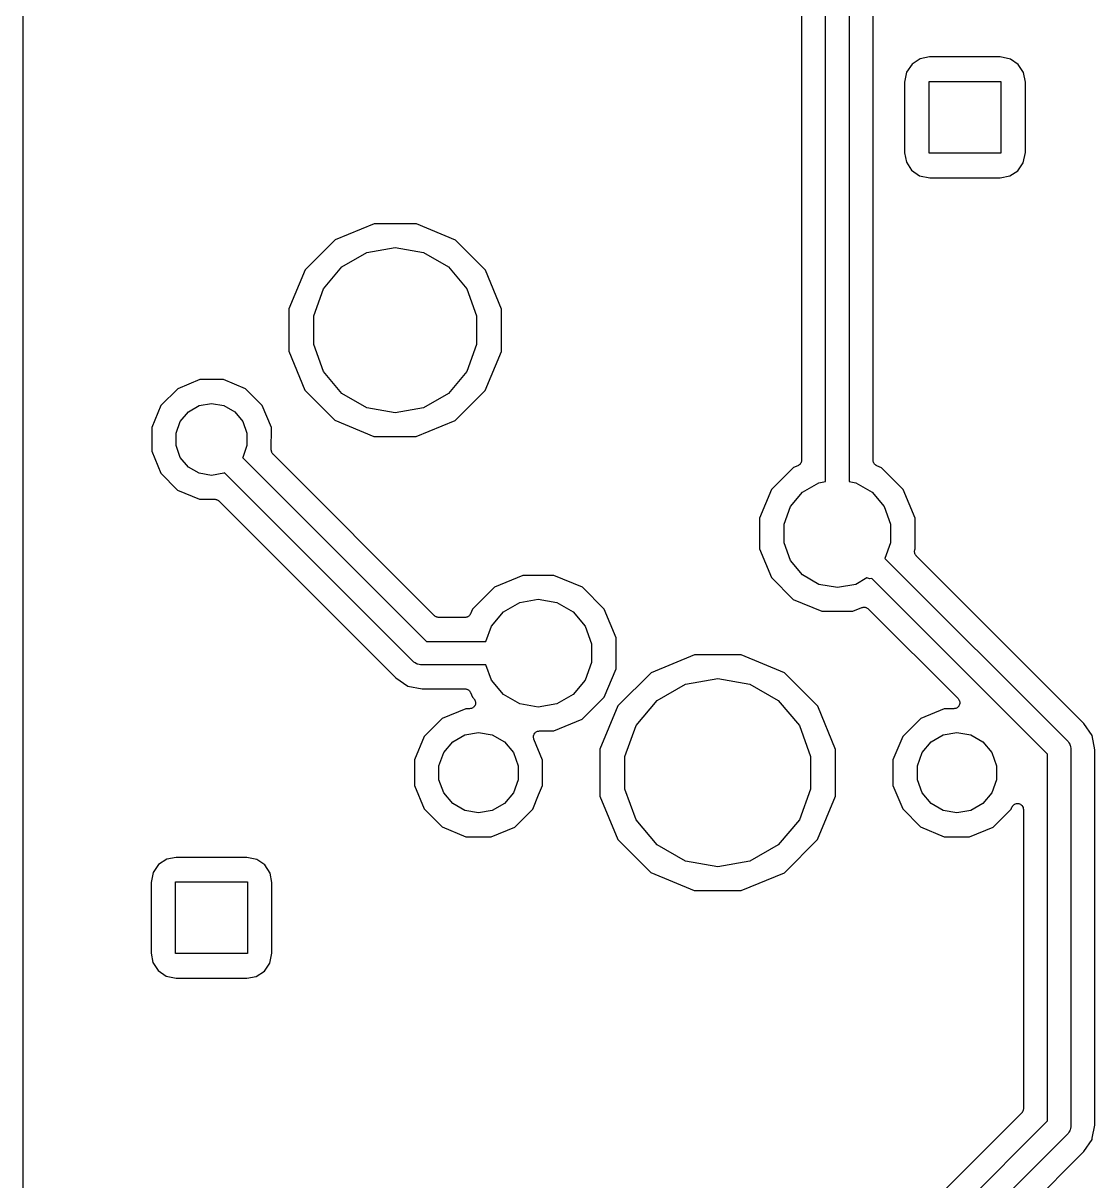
# Model space of a CAD drawing. Extents: x 30 to 169, y -146 to -30.
# Drawn here: x 30 to 52.76, y -87.67 to -63.08 of the extents above; entities that cross this region are included whole.
import ezdxf

# ---------------------------------------------------------------- set-up
doc = ezdxf.new("R2010")
doc.units = 0
doc.header["$MEASUREMENT"] = 0
doc.layers.add('BLACK', color=7, linetype='CONTINUOUS')

msp = doc.modelspace()

# ---------------------------------------------------------------- linework, layer by layer
at = {"layer": 'Black'}
for p, q in [((47.04, -72.79), (47.04, -58.3936)), ((47.54, -58.29), (47.54, -72.79)), ((48.048, -64.318), (48.048, -58.3025)), ((30, -70.0723), (30, -60.2943)), ((46.532, -60.6837), (46.532, -72.3619)), ((49.0505, -63.8351), (48.8769, -63.9468)), ((49.2498, -63.7976), (49.0505, -63.8351)), ((50.7493, -63.7976), (49.2498, -63.7976)), ((50.9635, -63.8409), (50.7493, -63.7976)), ((51.1332, -63.9569), (50.9635, -63.8409)), ((48.7609, -64.1165), (48.7176, -64.3307)), ((48.8769, -63.9468), (48.7609, -64.1165)), ((51.2449, -64.1305), (51.1332, -63.9569)), ((51.2824, -64.3298), (51.2449, -64.1305)), ((48.048, -72.1967), (48.048, -64.318)), ((48.7176, -64.3307), (48.7176, -65.8302)), ((49.238, -65.842), (49.238, -64.318)), ((49.238, -64.318), (50.762, -64.318)), ((50.762, -64.318), (50.762, -65.842)), ((51.2824, -65.8293), (51.2824, -64.3298)), ((48.7176, -65.8302), (48.7551, -66.0295)), ((50.762, -65.842), (49.238, -65.842)), ((51.2391, -66.0435), (51.2824, -65.8293)), ((48.7551, -66.0295), (48.8668, -66.2031)), ((51.1231, -66.2132), (51.2391, -66.0435)), ((48.8668, -66.2031), (49.0365, -66.3191)), ((49.0365, -66.3191), (49.2507, -66.3624)), ((49.2507, -66.3624), (50.7502, -66.3624)), ((50.7502, -66.3624), (50.9495, -66.3249)), ((50.9495, -66.3249), (51.1231, -66.2132)), ((37.4528, -67.3416), (36.6226, -67.6846)), ((38.3511, -67.3424), (37.4528, -67.3416)), ((39.1807, -67.6869), (38.3511, -67.3424)), ((36.6226, -67.6846), (35.9869, -68.3193)), ((37.2992, -67.9493), (37.9, -67.8433)), ((37.9, -67.8433), (38.5008, -67.9493)), ((39.8154, -68.3226), (39.1807, -67.6869)), ((36.7708, -68.2543), (37.2992, -67.9493)), ((38.5008, -67.9493), (39.0292, -68.2543)), ((35.9869, -68.3193), (35.6424, -69.1489)), ((36.3787, -68.7217), (36.7708, -68.2543)), ((39.0292, -68.2543), (39.4213, -68.7217)), ((40.1584, -69.1528), (39.8154, -68.3226)), ((36.17, -69.295), (36.3787, -68.7217)), ((39.4213, -68.7217), (39.63, -69.295)), ((35.6424, -69.1489), (35.6416, -70.0472)), ((36.17, -69.905), (36.17, -69.295)), ((39.63, -69.295), (39.63, -69.905)), ((40.1576, -70.0511), (40.1584, -69.1528)), ((30, -72.1967), (30, -70.0723)), ((35.6416, -70.0472), (35.9846, -70.8774)), ((36.3787, -70.4783), (36.17, -69.905)), ((39.63, -69.905), (39.4213, -70.4783)), ((39.8131, -70.8807), (40.1576, -70.0511)), ((36.7708, -70.9457), (36.3787, -70.4783)), ((39.4213, -70.4783), (39.0292, -70.9457)), ((33.7485, -70.6498), (33.2815, -70.8427)), ((34.2537, -70.6502), (33.7485, -70.6498)), ((34.7203, -70.844), (34.2537, -70.6502)), ((33.2815, -70.8427), (32.924, -71.1997)), ((35.0773, -71.2015), (34.7203, -70.844)), ((35.9846, -70.8774), (36.6193, -71.5131)), ((37.2992, -71.2507), (36.7708, -70.9457)), ((39.0292, -70.9457), (38.5008, -71.2507)), ((39.1774, -71.5154), (39.8131, -70.8807)), ((32.924, -71.1997), (32.7302, -71.6663)), ((33.5083, -71.334), (33.7384, -71.2012)), ((33.7384, -71.2012), (34, -71.1551)), ((34, -71.1551), (34.2616, -71.2012)), ((34.2616, -71.2012), (34.4917, -71.334)), ((35.2702, -71.6685), (35.0773, -71.2015)), ((37.9, -71.3567), (37.2992, -71.2507)), ((38.5008, -71.2507), (37.9, -71.3567)), ((33.2467, -71.7872), (33.3376, -71.5375)), ((33.3376, -71.5375), (33.5083, -71.334)), ((34.4917, -71.334), (34.6624, -71.5375)), ((34.6624, -71.5375), (34.7533, -71.7872)), ((36.6193, -71.5131), (37.4489, -71.8576)), ((38.3472, -71.8584), (39.1774, -71.5154)), ((32.7302, -71.6663), (32.7298, -72.1715)), ((33.2467, -72.0528), (33.2467, -71.7872)), ((34.7533, -71.7872), (34.7533, -72.0528)), ((35.2698, -72.1451), (35.2702, -71.6685)), ((37.4489, -71.8576), (38.3472, -71.8584)), ((30, -81.318), (30, -72.1967)), ((32.7298, -72.1715), (32.9227, -72.6385)), ((33.3376, -72.3025), (33.2467, -72.0528)), ((34.7533, -72.0528), (34.6624, -72.3025)), ((35.2708, -72.1507), (35.2698, -72.1451)), ((35.2703, -72.1563), (35.2708, -72.1507)), ((35.2746, -72.1723), (35.2703, -72.1563)), ((35.2774, -72.1886), (35.2746, -72.1723)), ((35.2802, -72.1934), (35.2774, -72.1886)), ((35.2817, -72.1989), (35.2802, -72.1934)), ((35.2912, -72.2124), (35.2817, -72.1989)), ((35.2994, -72.2268), (35.2912, -72.2124)), ((35.3038, -72.2304), (35.2994, -72.2268)), ((35.307, -72.235), (35.3038, -72.2304)), ((38.7368, -75.6648), (35.307, -72.235)), ((48.048, -72.3623), (48.048, -72.1967)), ((33.5083, -72.506), (33.3376, -72.3025)), ((33.7384, -72.6388), (33.5083, -72.506)), ((34.6624, -72.3025), (34.6595, -72.3059)), ((34.6595, -72.3059), (38.5636, -76.21)), ((46.356, -72.5195), (45.8912, -72.9836)), ((46.4535, -72.4793), (46.356, -72.5195)), ((46.4606, -72.4747), (46.4535, -72.4793)), ((46.4685, -72.4719), (46.4606, -72.4747)), ((46.4791, -72.463), (46.4685, -72.4719)), ((46.4907, -72.4556), (46.4791, -72.463)), ((46.4958, -72.4489), (46.4907, -72.4556)), ((46.5023, -72.4435), (46.4958, -72.4489)), ((46.5092, -72.4316), (46.5023, -72.4435)), ((46.5176, -72.4206), (46.5092, -72.4316)), ((46.5201, -72.4126), (46.5176, -72.4206)), ((46.5243, -72.4053), (46.5201, -72.4126)), ((46.5267, -72.3917), (46.5243, -72.4053)), ((46.5309, -72.3786), (46.5267, -72.3917)), ((46.532, -72.3619), (46.5305, -72.3702)), ((46.5305, -72.3702), (46.5309, -72.3786)), ((48.0494, -72.3705), (48.048, -72.3623)), ((48.0491, -72.3788), (48.0494, -72.3705)), ((48.0532, -72.392), (48.0491, -72.3788)), ((48.0557, -72.4057), (48.0532, -72.392)), ((48.0598, -72.4129), (48.0557, -72.4057)), ((48.0623, -72.4208), (48.0598, -72.4129)), ((48.0708, -72.4319), (48.0623, -72.4208)), ((48.0777, -72.4439), (48.0708, -72.4319)), ((48.0841, -72.4493), (48.0777, -72.4439)), ((48.0891, -72.4559), (48.0841, -72.4493)), ((48.1008, -72.4633), (48.0891, -72.4559)), ((48.1115, -72.4723), (48.1008, -72.4633)), ((48.1193, -72.4751), (48.1115, -72.4723)), ((48.1263, -72.4796), (48.1193, -72.4751)), ((48.2264, -72.5212), (48.1263, -72.4796)), ((48.6905, -72.986), (48.2264, -72.5212)), ((32.9227, -72.6385), (33.2797, -72.996)), ((34, -72.6849), (33.7384, -72.6388)), ((34.2616, -72.6388), (34, -72.6849)), ((34.2766, -72.6301), (34.2616, -72.6388)), ((38.2832, -76.6368), (34.2766, -72.6301)), ((33.2797, -72.996), (33.7463, -73.1898)), ((45.8912, -72.9836), (45.6393, -73.5902)), ((46.5525, -73.0411), (46.8976, -72.8418)), ((46.8976, -72.8418), (47.04, -72.8167)), ((47.04, -72.8167), (47.04, -72.79)), ((47.54, -72.79), (47.54, -72.8167)), ((47.54, -72.8167), (47.6824, -72.8418)), ((47.6824, -72.8418), (48.0275, -73.0411)), ((48.9413, -73.593), (48.6905, -72.986)), ((33.7463, -73.1898), (34.0656, -73.1901)), ((34.0656, -73.1901), (34.071, -73.191)), ((34.071, -73.191), (34.0765, -73.1905)), ((34.0765, -73.1905), (34.0926, -73.1949)), ((34.0926, -73.1949), (34.109, -73.1978)), ((34.109, -73.1978), (34.1138, -73.2005)), ((34.1138, -73.2005), (34.1191, -73.202)), ((34.1191, -73.202), (34.1328, -73.2115)), ((34.1328, -73.2115), (34.1472, -73.2198)), ((34.1472, -73.2198), (34.1507, -73.2241)), ((34.1507, -73.2241), (34.1553, -73.2273)), ((34.1553, -73.2273), (37.9152, -76.9871)), ((46.2964, -73.3463), (46.5525, -73.0411)), ((48.0275, -73.0411), (48.2836, -73.3463)), ((46.1601, -73.7208), (46.2964, -73.3463)), ((48.2836, -73.3463), (48.4199, -73.7208)), ((45.6393, -73.5902), (45.6387, -74.247)), ((46.1601, -74.1192), (46.1601, -73.7208)), ((48.4199, -73.7208), (48.4199, -74.1192)), ((48.9407, -74.2498), (48.9413, -73.593)), ((45.6387, -74.247), (45.8895, -74.854)), ((46.2964, -74.4937), (46.1601, -74.1192)), ((48.4199, -74.1192), (48.3006, -74.4471)), ((48.9366, -74.2636), (48.9384, -74.2554)), ((48.9384, -74.2554), (48.9407, -74.2498)), ((46.5525, -74.7989), (46.2964, -74.4937)), ((48.3006, -74.4471), (52.1768, -78.3232)), ((48.9288, -74.2985), (48.9318, -74.285)), ((48.9299, -74.3068), (48.9288, -74.2985)), ((48.9292, -74.3152), (48.9299, -74.3068)), ((48.9327, -74.3285), (48.9292, -74.3152)), ((48.9318, -74.285), (48.933, -74.2712)), ((48.9345, -74.3422), (48.9327, -74.3285)), ((48.933, -74.2712), (48.9366, -74.2636)), ((48.9384, -74.3497), (48.9345, -74.3422)), ((48.9406, -74.3578), (48.9384, -74.3497)), ((48.9485, -74.3691), (48.9406, -74.3578)), ((48.9549, -74.3813), (48.9485, -74.3691)), ((48.9611, -74.387), (48.9549, -74.3813)), ((48.9659, -74.3939), (48.9611, -74.387)), ((52.5271, -77.9552), (48.9659, -74.3939)), ((40.613, -74.8087), (40.006, -75.0595)), ((41.2698, -74.8093), (40.613, -74.8087)), ((41.8764, -75.0612), (41.2698, -74.8093)), ((45.8895, -74.854), (46.3536, -75.3188)), ((46.8976, -74.9982), (46.5525, -74.7989)), ((47.9171, -74.8627), (47.6824, -74.9982)), ((47.9782, -74.879), (47.9171, -74.8627)), ((48.0217, -74.8752), (47.9782, -74.879)), ((51.75, -78.6036), (48.0217, -74.8752)), ((40.006, -75.0595), (39.5412, -75.5236)), ((42.3405, -75.526), (41.8764, -75.0612)), ((47.29, -75.0674), (46.8976, -74.9982)), ((47.6824, -74.9982), (47.29, -75.0674)), ((40.2025, -75.5811), (40.5476, -75.3818)), ((40.5476, -75.3818), (40.94, -75.3126)), ((40.94, -75.3126), (41.3324, -75.3818)), ((41.3324, -75.3818), (41.6775, -75.5811)), ((46.3536, -75.3188), (46.9602, -75.5707)), ((47.8173, -75.4901), (47.8248, -75.4866)), ((47.8248, -75.4866), (47.8387, -75.4854)), ((47.8387, -75.4854), (47.8522, -75.4824)), ((47.8522, -75.4824), (47.8605, -75.4835)), ((47.8605, -75.4835), (47.8687, -75.4827)), ((47.8687, -75.4827), (47.8822, -75.4863)), ((47.8822, -75.4863), (47.896, -75.4882)), ((38.7414, -75.668), (38.7368, -75.6648)), ((38.7449, -75.6723), (38.7414, -75.668)), ((38.7593, -75.6806), (38.7449, -75.6723)), ((38.7729, -75.6901), (38.7593, -75.6806)), ((38.7783, -75.6915), (38.7729, -75.6901)), ((38.7831, -75.6943), (38.7783, -75.6915)), ((38.7995, -75.6972), (38.7831, -75.6943)), ((38.8155, -75.7015), (38.7995, -75.6972)), ((38.8211, -75.701), (38.8155, -75.7015)), ((38.8266, -75.702), (38.8211, -75.701)), ((39.3823, -75.702), (38.8266, -75.702)), ((39.3905, -75.7006), (39.3823, -75.702)), ((39.3988, -75.7009), (39.3905, -75.7006)), ((39.412, -75.6968), (39.3988, -75.7009)), ((39.4257, -75.6943), (39.412, -75.6968)), ((39.4329, -75.6902), (39.4257, -75.6943)), ((39.4408, -75.6877), (39.4329, -75.6902)), ((39.4519, -75.6792), (39.4408, -75.6877)), ((39.4639, -75.6723), (39.4519, -75.6792)), ((39.4693, -75.6659), (39.4639, -75.6723)), ((39.4759, -75.6609), (39.4693, -75.6659)), ((39.4833, -75.6492), (39.4759, -75.6609)), ((39.4923, -75.6385), (39.4833, -75.6492)), ((39.4951, -75.6307), (39.4923, -75.6385)), ((39.4996, -75.6237), (39.4951, -75.6307)), ((39.5412, -75.5236), (39.4996, -75.6237)), ((39.9464, -75.8863), (40.2025, -75.5811)), ((41.6775, -75.5811), (41.9336, -75.8863)), ((42.5913, -76.133), (42.3405, -75.526)), ((46.9602, -75.5707), (47.617, -75.5713)), ((47.617, -75.5713), (47.8092, -75.4919)), ((47.8092, -75.4919), (47.8173, -75.4901)), ((47.896, -75.4882), (47.9033, -75.492)), ((47.9033, -75.492), (47.9113, -75.4941)), ((47.9113, -75.4941), (47.9227, -75.5021)), ((47.9227, -75.5021), (47.9351, -75.5086)), ((47.9351, -75.5086), (47.9407, -75.5147)), ((47.9407, -75.5147), (47.9475, -75.5194)), ((47.9475, -75.5194), (49.8523, -77.4242)), ((39.8285, -76.21), (39.9464, -75.8863)), ((41.9336, -75.8863), (42.0699, -76.2608)), ((38.5636, -76.21), (39.8285, -76.21)), ((42.5907, -76.7898), (42.5913, -76.133)), ((42.0699, -76.2608), (42.0699, -76.6592)), ((38.2922, -76.6431), (38.2832, -76.6368)), ((38.2993, -76.6515), (38.2922, -76.6431)), ((38.3276, -76.6678), (38.2993, -76.6515)), ((38.3543, -76.6866), (38.3276, -76.6678)), ((38.365, -76.6894), (38.3543, -76.6866)), ((38.3745, -76.6949), (38.365, -76.6894)), ((38.4067, -76.7006), (38.3745, -76.6949)), ((38.4382, -76.709), (38.4067, -76.7006)), ((38.4492, -76.7081), (38.4382, -76.709)), ((38.46, -76.71), (38.4492, -76.7081)), ((39.8285, -76.71), (38.46, -76.71)), ((39.9464, -77.0337), (39.8285, -76.71)), ((42.0699, -76.6592), (41.9336, -77.0337)), ((44.2545, -76.4977), (43.3346, -76.8778)), ((45.2498, -76.4985), (44.2545, -76.4977)), ((46.1691, -76.8802), (45.2498, -76.4985)), ((42.3388, -77.3964), (42.5907, -76.7898)), ((43.3346, -76.8778), (42.6302, -77.5809)), ((46.8722, -77.5846), (46.1691, -76.8802)), ((37.9152, -76.9871), (38.1709, -77.158)), ((38.1709, -77.158), (38.4725, -77.218)), ((40.2025, -77.3389), (39.9464, -77.0337)), ((41.9336, -77.0337), (41.6775, -77.3389)), ((43.4634, -77.4667), (44.0654, -77.1192)), ((44.0654, -77.1192), (44.75, -76.9985)), ((44.75, -76.9985), (45.4346, -77.1192)), ((45.4346, -77.1192), (46.0365, -77.4667)), ((38.4725, -77.218), (39.3819, -77.218)), ((39.3819, -77.218), (39.3902, -77.2195)), ((39.3902, -77.2195), (39.3986, -77.2191)), ((39.3986, -77.2191), (39.4117, -77.2233)), ((39.4117, -77.2233), (39.4253, -77.2257)), ((39.4253, -77.2257), (39.4326, -77.2299)), ((39.4326, -77.2299), (39.4406, -77.2324)), ((39.4406, -77.2324), (39.4516, -77.2408)), ((39.4516, -77.2408), (39.4635, -77.2477)), ((39.4635, -77.2477), (39.4689, -77.2542)), ((39.4689, -77.2542), (39.4756, -77.2593)), ((39.4756, -77.2593), (39.483, -77.2709)), ((39.483, -77.2709), (39.4919, -77.2815)), ((39.4919, -77.2815), (39.4947, -77.2894)), ((39.4947, -77.2894), (39.4993, -77.2965)), ((39.4993, -77.2965), (39.5395, -77.394)), ((39.5395, -77.394), (39.5697, -77.4242)), ((39.5697, -77.4242), (39.5792, -77.4378)), ((39.5792, -77.4378), (39.5899, -77.4505)), ((39.5899, -77.4505), (39.5918, -77.4558)), ((40.5476, -77.5382), (40.2025, -77.3389)), ((41.6775, -77.3389), (41.3324, -77.5382)), ((41.874, -77.8605), (42.3388, -77.3964)), ((49.8523, -77.4242), (49.8618, -77.4379)), ((49.8618, -77.4379), (49.8725, -77.4506)), ((49.8725, -77.4506), (49.8744, -77.4558)), ((39.4009, -77.6409), (38.9013, -77.8473)), ((39.4797, -77.6409), (39.4009, -77.6409)), ((39.4961, -77.6381), (39.4797, -77.6409)), ((39.5126, -77.6366), (39.4961, -77.6381)), ((39.5176, -77.6343), (39.5126, -77.6366)), ((39.5231, -77.6333), (39.5176, -77.6343)), ((39.5375, -77.625), (39.5231, -77.6333)), ((39.5526, -77.618), (39.5375, -77.625)), ((39.5565, -77.6141), (39.5526, -77.618)), ((39.5614, -77.6113), (39.5565, -77.6141)), ((39.572, -77.5986), (39.5614, -77.6113)), ((39.5838, -77.5869), (39.572, -77.5986)), ((39.5861, -77.5818), (39.5838, -77.5869)), ((39.5897, -77.5775), (39.5861, -77.5818)), ((39.5954, -77.5619), (39.5897, -77.5775)), ((39.5918, -77.4558), (39.595, -77.4604)), ((39.595, -77.4604), (39.5992, -77.4764)), ((39.6025, -77.5469), (39.5954, -77.5619)), ((39.5992, -77.4764), (39.6049, -77.492)), ((39.6029, -77.5413), (39.6025, -77.5469)), ((39.6049, -77.5361), (39.6029, -77.5413)), ((39.6049, -77.492), (39.6049, -77.4976)), ((39.6049, -77.4976), (39.6063, -77.503)), ((39.6063, -77.503), (39.6049, -77.5195)), ((39.6049, -77.5195), (39.6049, -77.5361)), ((40.94, -77.6074), (40.5476, -77.5382)), ((41.3324, -77.5382), (40.94, -77.6074)), ((42.6302, -77.5809), (42.2485, -78.5002)), ((43.0166, -77.9992), (43.4634, -77.4667)), ((46.0365, -77.4667), (46.4834, -77.9992)), ((47.2523, -78.5045), (46.8722, -77.5846)), ((49.5609, -77.6409), (49.0613, -77.8473)), ((49.7623, -77.641), (49.5609, -77.6409)), ((49.7788, -77.6382), (49.7623, -77.641)), ((49.7953, -77.6367), (49.7788, -77.6382)), ((49.8003, -77.6344), (49.7953, -77.6367)), ((49.8058, -77.6334), (49.8003, -77.6344)), ((49.8202, -77.6251), (49.8058, -77.6334)), ((49.8353, -77.6181), (49.8202, -77.6251)), ((49.8392, -77.6142), (49.8353, -77.6181)), ((49.844, -77.6114), (49.8392, -77.6142)), ((49.8547, -77.5987), (49.844, -77.6114)), ((49.8665, -77.5869), (49.8547, -77.5987)), ((49.8688, -77.5819), (49.8665, -77.5869)), ((49.8724, -77.5776), (49.8688, -77.5819)), ((49.8781, -77.562), (49.8724, -77.5776)), ((49.8744, -77.4558), (49.8776, -77.4604)), ((49.8776, -77.4604), (49.8819, -77.4764)), ((49.8851, -77.5469), (49.8781, -77.562)), ((49.8819, -77.4764), (49.8876, -77.4921)), ((49.8856, -77.5414), (49.8851, -77.5469)), ((49.8875, -77.5362), (49.8856, -77.5414)), ((49.8876, -77.4921), (49.8875, -77.4976)), ((49.8875, -77.4976), (49.889, -77.503)), ((49.889, -77.503), (49.8875, -77.5195)), ((49.8875, -77.5195), (49.8875, -77.5362)), ((38.9013, -77.8473), (38.5187, -78.2292)), ((41.267, -78.1113), (41.874, -77.8605)), ((49.0613, -77.8473), (48.6787, -78.2292)), ((39.3779, -78.1974), (39.67, -78.1458)), ((39.67, -78.1458), (39.9621, -78.1974)), ((40.8418, -78.1997), (40.8482, -78.1874)), ((40.8482, -78.1874), (40.853, -78.1744)), ((40.853, -78.1744), (40.8584, -78.168)), ((40.8584, -78.168), (40.8622, -78.1606)), ((40.8622, -78.1606), (40.8724, -78.1513)), ((40.8724, -78.1513), (40.8814, -78.1407)), ((40.8814, -78.1407), (40.8886, -78.1365)), ((40.8886, -78.1365), (40.8948, -78.1308)), ((40.8948, -78.1308), (40.9076, -78.1256)), ((40.9076, -78.1256), (40.9196, -78.1186)), ((40.9196, -78.1186), (40.9278, -78.1172)), ((40.9278, -78.1172), (40.9355, -78.114)), ((40.9355, -78.114), (40.9494, -78.1134)), ((40.9494, -78.1134), (40.963, -78.111)), ((40.963, -78.111), (41.267, -78.1113)), ((42.7789, -78.6524), (43.0166, -77.9992)), ((46.4834, -77.9992), (46.7211, -78.6524)), ((49.5379, -78.1974), (49.83, -78.1458)), ((49.83, -78.1458), (50.1221, -78.1974)), ((52.698, -78.2109), (52.5271, -77.9552)), ((38.5187, -78.2292), (38.3113, -78.7285)), ((38.9303, -78.5729), (39.121, -78.3457)), ((39.121, -78.3457), (39.3779, -78.1974)), ((39.9621, -78.1974), (40.219, -78.3457)), ((40.219, -78.3457), (40.4097, -78.5729)), ((40.836, -78.2434), (40.8378, -78.2297)), ((40.8378, -78.2516), (40.836, -78.2434)), ((40.8378, -78.2297), (40.8379, -78.2159)), ((40.8378, -78.26), (40.8378, -78.2516)), ((40.8425, -78.273), (40.8378, -78.26)), ((40.8379, -78.2159), (40.8407, -78.208)), ((40.8407, -78.208), (40.8418, -78.1997)), ((40.8455, -78.2865), (40.8425, -78.273)), ((41.0291, -78.7309), (40.8455, -78.2865)), ((48.6787, -78.2292), (48.4713, -78.7285)), ((49.0903, -78.5729), (49.281, -78.3457)), ((49.281, -78.3457), (49.5379, -78.1974)), ((50.1221, -78.1974), (50.379, -78.3457)), ((50.379, -78.3457), (50.5697, -78.5729)), ((52.1768, -78.3232), (52.1831, -78.3322)), ((52.1831, -78.3322), (52.1915, -78.3393)), ((52.1915, -78.3393), (52.2078, -78.3676)), ((52.2078, -78.3676), (52.2266, -78.3943)), ((52.2266, -78.3943), (52.2294, -78.405)), ((52.2294, -78.405), (52.2349, -78.4145)), ((52.2349, -78.4145), (52.2406, -78.4467)), ((52.758, -78.5125), (52.698, -78.2109)), ((38.8288, -78.8517), (38.9303, -78.5729)), ((40.4097, -78.5729), (40.5112, -78.8517)), ((42.2485, -78.5002), (42.2477, -79.4955)), ((42.7789, -79.3476), (42.7789, -78.6524)), ((46.7211, -78.6524), (46.7211, -79.3476)), ((47.2515, -79.4998), (47.2523, -78.5045)), ((48.9888, -78.8517), (49.0903, -78.5729)), ((50.5697, -78.5729), (50.6712, -78.8517)), ((51.75, -86.3964), (51.75, -78.6036)), ((52.2406, -78.4467), (52.249, -78.4782)), ((52.249, -78.4782), (52.2481, -78.4892)), ((52.2481, -78.4892), (52.25, -78.5)), ((52.25, -78.5), (52.25, -86.5)), ((52.758, -81.318), (52.758, -78.5125)), ((38.3113, -78.7285), (38.3109, -79.2691)), ((38.8288, -79.1483), (38.8288, -78.8517)), ((40.5112, -78.8517), (40.5112, -79.1483)), ((41.0287, -79.2715), (41.0291, -78.7309)), ((48.4713, -78.7285), (48.4709, -79.2691)), ((48.9888, -79.1483), (48.9888, -78.8517)), ((50.6712, -78.8517), (50.6712, -79.1483)), ((38.9303, -79.4271), (38.8288, -79.1483)), ((40.5112, -79.1483), (40.4097, -79.4271)), ((49.0903, -79.4271), (48.9888, -79.1483)), ((50.6712, -79.1483), (50.5697, -79.4271)), ((38.3109, -79.2691), (38.5173, -79.7687)), ((40.9454, -79.4719), (41.0287, -79.2715)), ((43.0166, -80.0008), (42.7789, -79.3476)), ((46.7211, -79.3476), (46.4834, -80.0008)), ((48.4709, -79.2691), (48.6773, -79.7687)), ((39.121, -79.6543), (38.9303, -79.4271)), ((39.3779, -79.8026), (39.121, -79.6543)), ((40.219, -79.6543), (39.9621, -79.8026)), ((40.4097, -79.4271), (40.219, -79.6543)), ((40.8213, -79.7708), (40.9454, -79.4719)), ((42.2477, -79.4955), (42.6278, -80.4154)), ((46.8698, -80.4191), (47.2515, -79.4998)), ((49.281, -79.6543), (49.0903, -79.4271)), ((49.5379, -79.8026), (49.281, -79.6543)), ((50.379, -79.6543), (50.1221, -79.8026)), ((50.5697, -79.4271), (50.379, -79.6543)), ((51.0565, -79.6674), (51.0748, -79.6616)), ((51.0748, -79.6616), (51.0929, -79.655)), ((51.0929, -79.655), (51.0958, -79.655)), ((51.0958, -79.655), (51.0985, -79.6541)), ((51.0985, -79.6541), (51.1178, -79.655)), ((51.1178, -79.655), (51.1371, -79.655)), ((51.1371, -79.655), (51.1397, -79.656)), ((51.1397, -79.656), (51.1426, -79.6561)), ((51.1426, -79.6561), (51.1604, -79.6635)), ((51.1604, -79.6635), (51.1785, -79.6701)), ((38.5173, -79.7687), (38.8992, -80.1513)), ((39.67, -79.8541), (39.3779, -79.8026)), ((39.9621, -79.8026), (39.67, -79.8541)), ((40.4387, -80.1527), (40.8213, -79.7708)), ((48.6773, -79.7687), (49.0592, -80.1513)), ((49.83, -79.8541), (49.5379, -79.8026)), ((50.1221, -79.8026), (49.83, -79.8541)), ((50.5987, -80.1527), (50.9813, -79.7708)), ((50.9813, -79.7708), (50.9977, -79.7314)), ((50.9977, -79.7314), (51.0081, -79.7151)), ((51.0081, -79.7151), (51.0177, -79.6984)), ((51.0177, -79.6984), (51.0199, -79.6966)), ((51.0199, -79.6966), (51.0214, -79.6942)), ((51.0214, -79.6942), (51.0367, -79.6825)), ((51.0367, -79.6825), (51.0515, -79.6701)), ((51.0515, -79.6701), (51.0542, -79.6691)), ((51.0542, -79.6691), (51.0565, -79.6674)), ((51.1785, -79.6701), (51.1807, -79.6719)), ((51.1807, -79.6719), (51.1833, -79.673)), ((51.1833, -79.673), (51.1975, -79.686)), ((51.1975, -79.686), (51.2123, -79.6984)), ((51.2123, -79.6984), (51.2137, -79.7009)), ((51.2137, -79.7009), (51.2158, -79.7028)), ((51.2158, -79.7028), (51.2247, -79.7199)), ((51.2247, -79.7199), (51.2343, -79.7366)), ((51.2343, -79.7366), (51.2348, -79.7394)), ((51.2348, -79.7394), (51.2362, -79.742)), ((51.2362, -79.742), (51.2387, -79.7611)), ((51.2387, -79.7611), (51.242, -79.7801)), ((51.242, -79.7801), (51.242, -86.1334)), ((38.8992, -80.1513), (39.3985, -80.3587)), ((39.9391, -80.3591), (40.4387, -80.1527)), ((43.4634, -80.5332), (43.0166, -80.0008)), ((46.4834, -80.0008), (46.0365, -80.5332)), ((49.0592, -80.1513), (49.5585, -80.3587)), ((50.0991, -80.3591), (50.5987, -80.1527)), ((39.3985, -80.3587), (39.9391, -80.3591)), ((49.5585, -80.3587), (50.0991, -80.3591)), ((42.6278, -80.4154), (43.3309, -81.1198)), ((44.0654, -80.8808), (43.4634, -80.5332)), ((46.0365, -80.5332), (45.4346, -80.8808)), ((46.1654, -81.1222), (46.8698, -80.4191)), ((33.0505, -80.8351), (32.8769, -80.9468)), ((33.2498, -80.7976), (33.0505, -80.8351)), ((34.7493, -80.7976), (33.2498, -80.7976)), ((34.9635, -80.8409), (34.7493, -80.7976)), ((35.1332, -80.9569), (34.9635, -80.8409)), ((44.75, -81.0015), (44.0654, -80.8808)), ((45.4346, -80.8808), (44.75, -81.0015)), ((32.7609, -81.1165), (32.7176, -81.3307)), ((32.8769, -80.9468), (32.7609, -81.1165)), ((35.2449, -81.1305), (35.1332, -80.9569)), ((35.2824, -81.3298), (35.2449, -81.1305)), ((43.3309, -81.1198), (44.2502, -81.5015)), ((45.2455, -81.5023), (46.1654, -81.1222)), ((30, -91.1967), (30, -81.318)), ((32.7176, -81.3307), (32.7176, -82.8302)), ((33.238, -82.842), (33.238, -81.318)), ((33.238, -81.318), (34.762, -81.318)), ((34.762, -81.318), (34.762, -82.842)), ((35.2824, -82.8293), (35.2824, -81.3298)), ((52.758, -86.4875), (52.758, -81.318)), ((44.2502, -81.5015), (45.2455, -81.5023)), ((32.7176, -82.8302), (32.7551, -83.0295)), ((34.762, -82.842), (33.238, -82.842)), ((35.2391, -83.0435), (35.2824, -82.8293)), ((32.7551, -83.0295), (32.8668, -83.2031)), ((35.1231, -83.2132), (35.2391, -83.0435)), ((32.8668, -83.2031), (33.0365, -83.3191)), ((33.0365, -83.3191), (33.2507, -83.3624)), ((34.7502, -83.3624), (34.9495, -83.3249)), ((34.9495, -83.3249), (35.1231, -83.2132)), ((33.2507, -83.3624), (34.7502, -83.3624)), ((51.2048, -86.2232), (49.1379, -88.2902)), ((51.208, -86.2186), (51.2048, -86.2232)), ((51.2123, -86.2151), (51.208, -86.2186)), ((51.2206, -86.2007), (51.2123, -86.2151)), ((51.2301, -86.1871), (51.2206, -86.2007)), ((51.2315, -86.1817), (51.2301, -86.1871)), ((51.2343, -86.1769), (51.2315, -86.1817)), ((51.2372, -86.1605), (51.2343, -86.1769)), ((51.2415, -86.1445), (51.2372, -86.1605)), ((51.242, -86.1334), (51.241, -86.1389)), ((51.241, -86.1389), (51.2415, -86.1445)), ((49.4882, -88.6582), (51.75, -86.3964)), ((52.249, -86.5218), (52.2406, -86.5533)), ((52.25, -86.5), (52.2481, -86.5108)), ((52.2481, -86.5108), (52.249, -86.5218)), ((52.7042, -86.7577), (52.758, -86.4875)), ((52.1768, -86.6768), (49.915, -88.9386)), ((52.1831, -86.6678), (52.1768, -86.6768)), ((52.1915, -86.6607), (52.1831, -86.6678)), ((52.2078, -86.6324), (52.1915, -86.6607)), ((52.2266, -86.6057), (52.2078, -86.6324)), ((52.2294, -86.595), (52.2266, -86.6057)), ((52.2349, -86.5855), (52.2294, -86.595)), ((52.2406, -86.5533), (52.2349, -86.5855)), ((52.5271, -87.0448), (52.698, -86.7891)), ((52.698, -86.7891), (52.7042, -86.7577)), ((52.7042, -86.7577), (52.7042, -86.7577)), ((50.4602, -89.1118), (52.5271, -87.0448))]:
    msp.add_line(p, q, dxfattribs=at)

doc.saveas('drawing.dxf')
